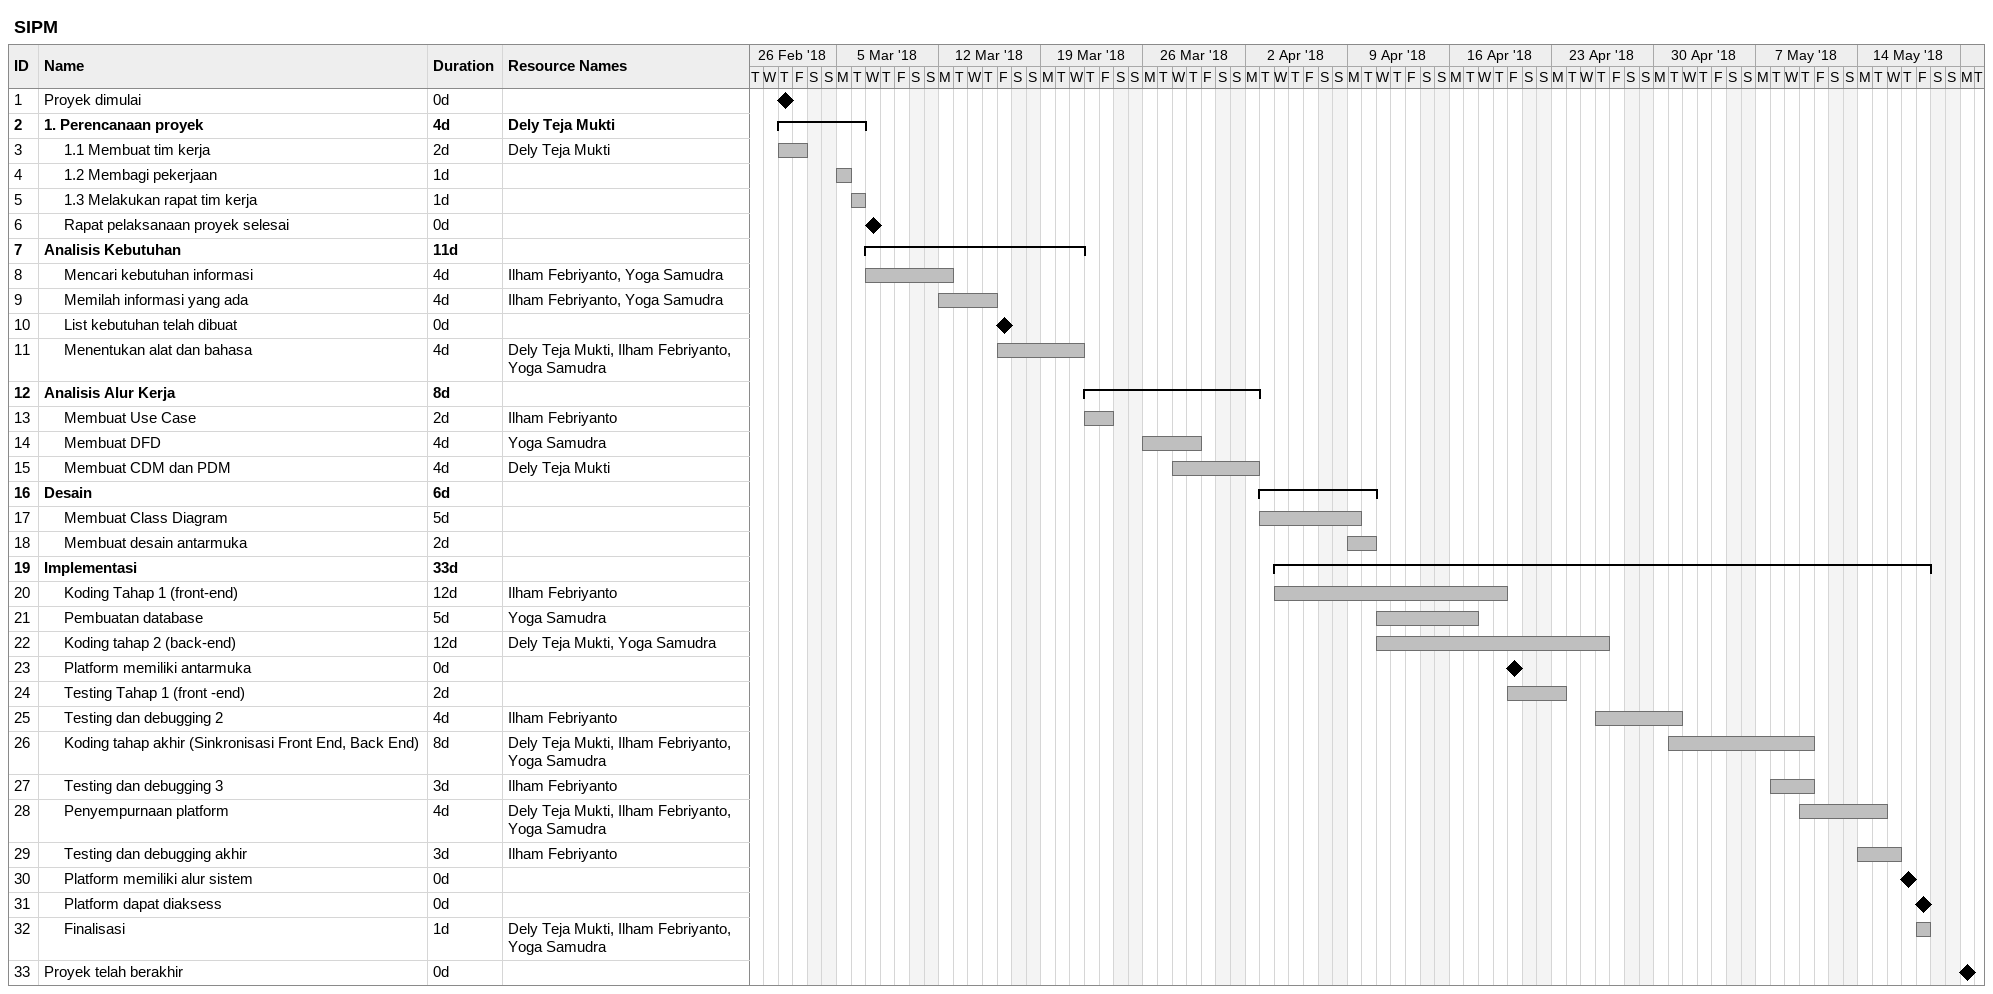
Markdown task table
SIPM

| ID | Level | Task | Duration | Start | Finish | Resources |
|---|---|---|---|---|---|---|
| 1 | 1 | Proyek dimulai | 0d | 2018-03-01 | 2018-03-01 |  |
| 2 | 1 | **1. Perencanaan proyek** | 4d | 2018-03-01 | 2018-03-06 | Dely Teja Mukti |
| 3 | 2 | 1.1 Membuat tim kerja | 2d | 2018-03-01 | 2018-03-02 | Dely Teja Mukti |
| 4 | 2 | 1.2 Membagi pekerjaan | 1d | 2018-03-05 | 2018-03-05 |  |
| 5 | 2 | 1.3 Melakukan rapat tim kerja | 1d | 2018-03-06 | 2018-03-06 |  |
| 6 | 2 | Rapat pelaksanaan proyek selesai | 0d | 2018-03-07 | 2018-03-07 |  |
| 7 | 1 | **Analisis Kebutuhan** | 11d | 2018-03-07 | 2018-03-21 |  |
| 8 | 2 | Mencari kebutuhan informasi | 4d | 2018-03-07 | 2018-03-12 | Ilham Febriyanto, Yoga Samudra |
| 9 | 2 | Memilah informasi yang ada | 4d | 2018-03-12 | 2018-03-15 | Ilham Febriyanto, Yoga Samudra |
| 10 | 2 | List kebutuhan telah dibuat | 0d | 2018-03-16 | 2018-03-16 |  |
| 11 | 2 | Menentukan alat dan bahasa | 4d | 2018-03-16 | 2018-03-21 | Dely Teja Mukti, Ilham Febriyanto, Yoga Samudra |
| 12 | 1 | **Analisis Alur Kerja** | 8d | 2018-03-22 | 2018-04-02 |  |
| 13 | 2 | Membuat Use Case | 2d | 2018-03-22 | 2018-03-23 | Ilham Febriyanto |
| 14 | 2 | Membuat DFD | 4d | 2018-03-26 | 2018-03-29 | Yoga Samudra |
| 15 | 2 | Membuat CDM dan PDM | 4d | 2018-03-28 | 2018-04-02 | Dely Teja Mukti |
| 16 | 1 | **Desain** | 6d | 2018-04-03 | 2018-04-10 |  |
| 17 | 2 | Membuat Class Diagram | 5d | 2018-04-03 | 2018-04-09 |  |
| 18 | 2 | Membuat desain antarmuka | 2d | 2018-04-09 | 2018-04-10 |  |
| 19 | 1 | **Implementasi** | 33d | 2018-04-04 | 2018-05-18 |  |
| 20 | 2 | Koding Tahap 1 (front-end) | 12d | 2018-04-04 | 2018-04-19 | Ilham Febriyanto |
| 21 | 2 | Pembuatan database | 5d | 2018-04-11 | 2018-04-17 | Yoga Samudra |
| 22 | 2 | Koding tahap 2 (back-end) | 12d | 2018-04-11 | 2018-04-26 | Dely Teja Mukti, Yoga Samudra |
| 23 | 2 | Platform memiliki antarmuka | 0d | 2018-04-20 | 2018-04-20 |  |
| 24 | 2 | Testing Tahap 1 (front -end) | 2d | 2018-04-20 | 2018-04-23 |  |
| 25 | 2 | Testing dan debugging 2 | 4d | 2018-04-26 | 2018-05-01 | Ilham Febriyanto |
| 26 | 2 | Koding tahap akhir (Sinkronisasi Front End, Back End) | 8d | 2018-05-01 | 2018-05-10 | Dely Teja Mukti, Ilham Febriyanto, Yoga Samudra |
| 27 | 2 | Testing dan debugging 3 | 3d | 2018-05-08 | 2018-05-10 | Ilham Febriyanto |
| 28 | 2 | Penyempurnaan platform | 4d | 2018-05-10 | 2018-05-15 | Dely Teja Mukti, Ilham Febriyanto, Yoga Samudra |
| 29 | 2 | Testing dan debugging akhir | 3d | 2018-05-14 | 2018-05-16 | Ilham Febriyanto |
| 30 | 2 | Platform memiliki alur sistem | 0d | 2018-05-17 | 2018-05-17 |  |
| 31 | 2 | Platform dapat diaksess | 0d | 2018-05-18 | 2018-05-18 |  |
| 32 | 2 | Finalisasi | 1d | 2018-05-18 | 2018-05-18 | Dely Teja Mukti, Ilham Febriyanto, Yoga Samudra |
| 33 | 1 | Proyek telah berakhir | 0d | 2018-05-21 | 2018-05-21 |  |
